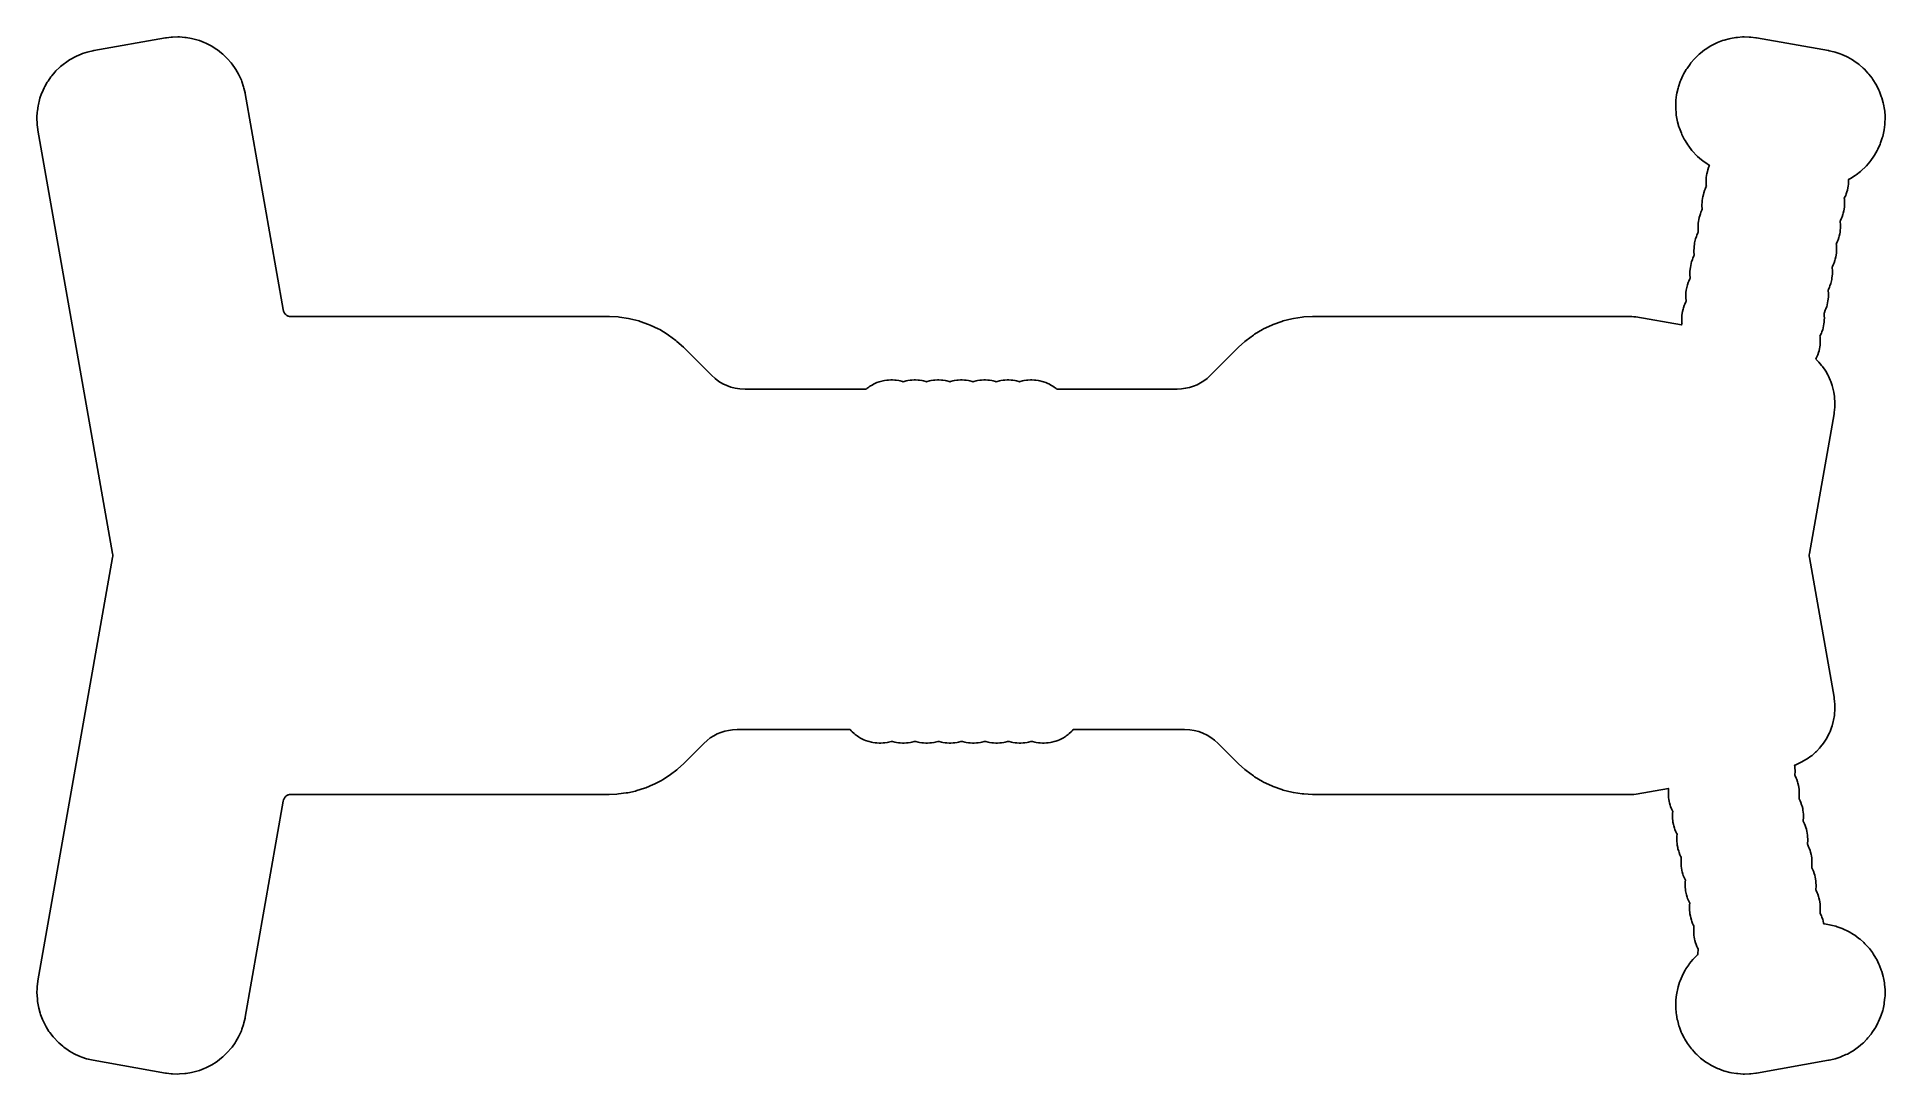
# Model space of a CAD drawing. Header units: metres. Extents: x -2 to 119, y -2 to 66.
import ezdxf

# ---------------------------------------------------------------- set-up
doc = ezdxf.new("R2010")
doc.units = ezdxf.units.M

msp = doc.modelspace()

# ---------------------------------------------------------------- linework, layer by layer
msp.add_lwpolyline([(1.67, -1.11), (1.67, -1.11), (1.34, -1.03), (1.24, -1.01), (0.92, -0.9), (0.82, -0.86), (0.51, -0.72), (0.42, -0.68), (0.12, -0.51), (0.04, -0.45), (-0.24, -0.25), (-0.32, -0.19), (-0.58, 0.03), (-0.65, 0.1), (-0.89, 0.35), (-0.95, 0.43), (-1.16, 0.7), (-1.22, 0.78), (-1.4, 1.07), (-1.45, 1.16), (-1.6, 1.46), (-1.64, 1.56), (-1.77, 1.88), (-1.8, 1.97), (-1.89, 2.3), (-1.91, 2.4), (-1.97, 2.74), (-1.98, 2.84), (-2, 3.18), (-2.01, 3.28), (-2, 3.62), (-1.99, 3.72), (-1.95, 4.04), (-1.94, 4.09), (2.94, 31.75), (2.95, 31.84), (2.95, 31.88), (2.95, 31.92), (2.94, 32.01), (-1.94, 59.68), (-1.95, 59.72), (-1.99, 60.02), (-2, 60.11), (-2.01, 60.44), (-2.01, 60.53), (-1.99, 60.85), (-1.98, 60.95), (-1.93, 61.27), (-1.91, 61.36), (-1.83, 61.67), (-1.81, 61.76), (-1.7, 62.07), (-1.67, 62.15), (-1.53, 62.45), (-1.49, 62.53), (-1.33, 62.81), (-1.28, 62.89), (-1.1, 63.16), (-1.04, 63.23), (-0.83, 63.48), (-0.77, 63.55), (-0.53, 63.77), (-0.46, 63.83), (-0.21, 64.04), (-0.14, 64.09), (0.13, 64.27), (0.21, 64.32), (0.49, 64.48), (0.58, 64.52), (0.88, 64.65), (0.96, 64.68), (1.27, 64.78), (1.36, 64.8), (1.65, 64.87), (1.7, 64.88), (6.4, 65.71), (6.45, 65.71), (6.77, 65.75), (6.86, 65.76), (7.21, 65.77), (7.31, 65.77), (7.65, 65.74), (7.75, 65.73), (8.09, 65.67), (8.18, 65.65), (8.52, 65.56), (8.61, 65.53), (8.93, 65.41), (9.02, 65.37), (9.33, 65.21), (9.42, 65.17), (9.71, 64.98), (9.79, 64.93), (10.06, 64.72), (10.14, 64.65), (10.38, 64.41), (10.45, 64.34), (10.68, 64.08), (10.74, 64), (10.94, 63.72), (10.99, 63.64), (11.16, 63.34), (11.21, 63.25), (11.35, 62.94), (11.38, 62.85), (11.49, 62.52), (11.52, 62.43), (11.59, 62.11), (11.6, 62.07), (14.09, 47.95), (14.11, 47.86), (14.12, 47.81), (14.14, 47.77), (14.16, 47.73), (14.19, 47.7), (14.22, 47.66), (14.25, 47.63), (14.28, 47.6), (14.32, 47.57), (14.36, 47.55), (14.4, 47.53), (14.44, 47.52), (14.49, 47.51), (14.53, 47.5), (14.62, 47.5), (35.36, 47.5), (35.41, 47.5), (35.97, 47.47), (36.07, 47.46), (36.66, 47.37), (36.75, 47.35), (37.32, 47.21), (37.42, 47.18), (37.97, 46.98), (38.07, 46.94), (38.6, 46.69), (38.69, 46.65), (39.19, 46.34), (39.27, 46.29), (39.75, 45.94), (39.82, 45.87), (40.24, 45.5), (40.28, 45.46), (42.07, 43.67), (42.32, 43.44), (42.56, 43.26), (42.81, 43.11), (43.07, 42.99), (43.35, 42.89), (43.63, 42.82), (43.92, 42.78), (44.27, 42.76), (52.18, 42.76), (52.22, 42.79), (52.35, 42.89), (52.43, 42.94), (52.57, 43.02), (52.66, 43.07), (52.8, 43.14), (52.89, 43.18), (53.04, 43.23), (53.13, 43.26), (53.29, 43.3), (53.39, 43.32), (53.54, 43.34), (53.64, 43.35), (53.8, 43.36), (53.9, 43.36), (54.06, 43.35), (54.15, 43.34), (54.31, 43.32), (54.41, 43.3), (54.56, 43.26), (54.61, 43.24), (54.66, 43.26), (54.81, 43.3), (54.91, 43.32), (55.06, 43.34), (55.16, 43.35), (55.32, 43.36), (55.42, 43.36), (55.58, 43.35), (55.68, 43.34), (55.83, 43.32), (55.93, 43.3), (56.08, 43.26), (56.13, 43.24), (56.18, 43.26), (56.33, 43.3), (56.43, 43.32), (56.58, 43.34), (56.68, 43.35), (56.84, 43.36), (56.94, 43.36), (57.1, 43.35), (57.2, 43.34), (57.35, 43.32), (57.45, 43.3), (57.6, 43.26), (57.65, 43.24), (57.7, 43.26), (57.85, 43.3), (57.95, 43.32), (58.1, 43.34), (58.2, 43.35), (58.36, 43.36), (58.46, 43.36), (58.62, 43.35), (58.72, 43.34), (58.87, 43.32), (58.97, 43.3), (59.12, 43.26), (59.17, 43.24), (59.22, 43.26), (59.37, 43.3), (59.47, 43.32), (59.62, 43.34), (59.72, 43.35), (59.88, 43.36), (59.98, 43.36), (60.14, 43.35), (60.24, 43.34), (60.39, 43.32), (60.49, 43.3), (60.64, 43.26), (60.69, 43.24), (60.74, 43.26), (60.89, 43.3), (60.99, 43.32), (61.14, 43.34), (61.24, 43.35), (61.4, 43.36), (61.5, 43.36), (61.66, 43.35), (61.76, 43.34), (61.91, 43.32), (62.01, 43.3), (62.16, 43.26), (62.21, 43.24), (62.26, 43.26), (62.41, 43.3), (62.51, 43.32), (62.66, 43.34), (62.76, 43.35), (62.92, 43.36), (63.02, 43.36), (63.18, 43.35), (63.28, 43.34), (63.43, 43.32), (63.53, 43.3), (63.69, 43.26), (63.78, 43.23), (63.93, 43.18), (64.02, 43.14), (64.16, 43.07), (64.25, 43.02), (64.39, 42.94), (64.47, 42.89), (64.6, 42.79), (64.64, 42.76), (72.5, 42.76), (72.8, 42.77), (73.06, 42.81), (73.32, 42.86), (73.57, 42.94), (73.81, 43.04), (74.04, 43.16), (74.26, 43.3), (74.46, 43.46), (74.69, 43.66), (76.48, 45.46), (76.52, 45.5), (76.94, 45.87), (77.01, 45.94), (77.49, 46.29), (77.57, 46.34), (78.08, 46.65), (78.16, 46.69), (78.7, 46.94), (78.79, 46.98), (79.34, 47.18), (79.44, 47.21), (80.01, 47.35), (80.11, 47.37), (80.69, 47.46), (80.79, 47.47), (81.35, 47.5), (81.4, 47.5), (102.18, 47.5), (102.19, 47.5), (102.19, 47.5), (102.23, 47.5), (102.36, 47.49), (102.49, 47.47), (105.48, 46.95), (105.48, 46.96), (105.51, 47), (105.5, 47.05), (105.49, 47.21), (105.49, 47.31), (105.49, 47.47), (105.5, 47.57), (105.52, 47.72), (105.54, 47.82), (105.57, 47.98), (105.6, 48.07), (105.65, 48.22), (105.68, 48.31), (105.75, 48.46), (105.77, 48.5), (105.77, 48.55), (105.75, 48.71), (105.75, 48.81), (105.76, 48.97), (105.76, 49.07), (105.78, 49.22), (105.8, 49.32), (105.84, 49.48), (105.86, 49.57), (105.91, 49.72), (105.95, 49.81), (106.01, 49.96), (106.04, 50), (106.03, 50.06), (106.02, 50.21), (106.02, 50.31), (106.02, 50.47), (106.03, 50.57), (106.05, 50.73), (106.07, 50.82), (106.1, 50.98), (106.13, 51.07), (106.18, 51.22), (106.21, 51.32), (106.28, 51.46), (106.3, 51.51), (106.3, 51.56), (106.28, 51.71), (106.28, 51.81), (106.29, 51.97), (106.29, 52.07), (106.31, 52.23), (106.33, 52.32), (106.37, 52.48), (106.39, 52.57), (106.44, 52.72), (106.48, 52.82), (106.54, 52.96), (106.57, 53.01), (106.56, 53.06), (106.55, 53.21), (106.55, 53.31), (106.55, 53.47), (106.56, 53.57), (106.58, 53.73), (106.6, 53.83), (106.63, 53.98), (106.66, 54.07), (106.71, 54.22), (106.74, 54.32), (106.81, 54.46), (106.83, 54.51), (106.82, 54.56), (106.81, 54.72), (106.81, 54.81), (106.82, 54.97), (106.82, 55.07), (106.84, 55.23), (106.86, 55.33), (106.9, 55.48), (106.92, 55.58), (106.97, 55.73), (107.01, 55.82), (107.07, 55.96), (107.1, 56.01), (107.09, 56.06), (107.08, 56.22), (107.08, 56.32), (107.08, 56.47), (107.09, 56.57), (107.11, 56.73), (107.12, 56.83), (107.16, 56.98), (107.19, 57.08), (107.24, 57.23), (107.27, 57.32), (107.3, 57.38), (107.22, 57.43), (107.14, 57.48), (106.86, 57.68), (106.78, 57.74), (106.52, 57.96), (106.45, 58.03), (106.21, 58.28), (106.15, 58.36), (105.94, 58.63), (105.88, 58.71), (105.7, 59), (105.65, 59.09), (105.5, 59.39), (105.46, 59.49), (105.33, 59.81), (105.3, 59.9), (105.21, 60.23), (105.19, 60.33), (105.13, 60.67), (105.12, 60.77), (105.1, 61.11), (105.09, 61.21), (105.1, 61.55), (105.11, 61.65), (105.15, 61.99), (105.17, 62.09), (105.25, 62.43), (105.27, 62.52), (105.38, 62.85), (105.42, 62.94), (105.56, 63.25), (105.6, 63.34), (105.77, 63.64), (105.83, 63.72), (106.03, 64), (106.09, 64.08), (106.31, 64.34), (106.38, 64.41), (106.63, 64.65), (106.71, 64.72), (106.98, 64.93), (107.06, 64.98), (107.35, 65.17), (107.44, 65.21), (107.74, 65.37), (107.83, 65.41), (108.16, 65.53), (108.25, 65.56), (108.58, 65.65), (108.68, 65.67), (109.02, 65.73), (109.12, 65.74), (109.46, 65.77), (109.56, 65.77), (109.9, 65.76), (110, 65.75), (110.32, 65.71), (110.37, 65.71), (115.07, 64.88), (115.12, 64.87), (115.43, 64.8), (115.52, 64.77), (115.85, 64.66), (115.94, 64.63), (116.26, 64.49), (116.34, 64.44), (116.64, 64.27), (116.73, 64.22), (117.01, 64.02), (117.08, 63.96), (117.34, 63.73), (117.42, 63.66), (117.65, 63.41), (117.72, 63.34), (117.93, 63.07), (117.98, 62.99), (118.17, 62.69), (118.22, 62.61), (118.37, 62.3), (118.41, 62.21), (118.53, 61.89), (118.56, 61.79), (118.65, 61.46), (118.68, 61.37), (118.73, 61.03), (118.75, 60.93), (118.77, 60.59), (118.77, 60.49), (118.76, 60.14), (118.76, 60.04), (118.71, 59.7), (118.7, 59.6), (118.62, 59.27), (118.59, 59.17), (118.48, 58.85), (118.45, 58.76), (118.31, 58.44), (118.26, 58.35), (118.09, 58.05), (118.04, 57.97), (117.84, 57.69), (117.78, 57.61), (117.55, 57.35), (117.49, 57.28), (117.24, 57.04), (117.16, 56.98), (116.89, 56.77), (116.81, 56.71), (116.52, 56.53), (116.43, 56.48), (116.39, 56.46), (116.39, 56.42), (116.39, 56.26), (116.38, 56.16), (116.36, 56.01), (116.34, 55.91), (116.31, 55.76), (116.28, 55.66), (116.23, 55.51), (116.2, 55.42), (116.13, 55.27), (116.11, 55.23), (116.12, 55.18), (116.13, 55.02), (116.13, 54.92), (116.12, 54.76), (116.12, 54.66), (116.1, 54.51), (116.08, 54.41), (116.04, 54.25), (116.02, 54.16), (115.97, 54.01), (115.93, 53.92), (115.87, 53.77), (115.84, 53.73), (115.85, 53.68), (115.86, 53.52), (115.86, 53.42), (115.86, 53.26), (115.85, 53.16), (115.83, 53.01), (115.82, 52.91), (115.78, 52.75), (115.75, 52.66), (115.7, 52.51), (115.67, 52.42), (115.6, 52.27), (115.58, 52.23), (115.59, 52.17), (115.6, 52.02), (115.6, 51.92), (115.6, 51.76), (115.59, 51.66), (115.57, 51.5), (115.55, 51.41), (115.52, 51.25), (115.49, 51.16), (115.44, 51.01), (115.4, 50.92), (115.34, 50.77), (115.32, 50.73), (115.32, 50.67), (115.33, 50.52), (115.33, 50.42), (115.33, 50.26), (115.32, 50.16), (115.3, 50), (115.29, 49.91), (115.25, 49.75), (115.22, 49.66), (115.17, 49.51), (115.14, 49.41), (115.07, 49.27), (115.05, 49.22), (115.06, 49.17), (115.07, 49.02), (115.07, 48.92), (115.07, 48.76), (115.06, 48.66), (115.04, 48.5), (115.02, 48.41), (114.99, 48.25), (114.96, 48.16), (114.91, 48.01), (114.87, 47.91), (114.81, 47.77), (114.79, 47.72), (114.79, 47.67), (114.8, 47.52), (114.81, 47.42), (114.8, 47.26), (114.79, 47.16), (114.77, 47), (114.76, 46.91), (114.72, 46.75), (114.7, 46.66), (114.65, 46.51), (114.61, 46.41), (114.54, 46.27), (114.52, 46.22), (114.53, 46.17), (114.54, 46.01), (114.54, 45.92), (114.54, 45.76), (114.53, 45.66), (114.51, 45.5), (114.49, 45.4), (114.46, 45.25), (114.43, 45.15), (114.38, 45), (114.34, 44.91), (114.28, 44.77), (114.26, 44.72), (114.26, 44.71), (114.39, 44.58), (114.45, 44.51), (114.63, 44.3), (114.69, 44.23), (114.85, 44), (114.9, 43.92), (115.04, 43.68), (115.08, 43.6), (115.19, 43.35), (115.23, 43.26), (115.32, 43), (115.34, 42.91), (115.41, 42.64), (115.43, 42.55), (115.47, 42.27), (115.48, 42.18), (115.5, 41.9), (115.5, 41.81), (115.49, 41.53), (115.48, 41.44), (115.45, 41.19), (115.44, 41.14), (113.83, 32.01), (113.82, 31.92), (113.82, 31.88), (113.82, 31.84), (113.83, 31.75), (115.44, 22.62), (115.45, 22.57), (115.48, 22.3), (115.49, 22.21), (115.5, 21.91), (115.49, 21.81), (115.47, 21.52), (115.46, 21.42), (115.41, 21.13), (115.39, 21.03), (115.31, 20.75), (115.28, 20.65), (115.18, 20.38), (115.14, 20.29), (115, 20.02), (114.96, 19.94), (114.8, 19.69), (114.74, 19.61), (114.56, 19.37), (114.5, 19.3), (114.29, 19.08), (114.22, 19.02), (114, 18.82), (113.92, 18.76), (113.68, 18.59), (113.6, 18.54), (113.34, 18.39), (113.25, 18.35), (112.98, 18.23), (112.89, 18.19), (112.86, 18.18), (112.88, 18.09), (112.88, 17.99), (112.89, 17.84), (112.89, 17.74), (112.88, 17.58), (112.87, 17.51), (112.89, 17.48), (112.96, 17.33), (113, 17.24), (113.05, 17.09), (113.07, 17), (113.11, 16.85), (113.13, 16.75), (113.15, 16.59), (113.16, 16.49), (113.17, 16.34), (113.17, 16.24), (113.16, 16.08), (113.15, 16.01), (113.17, 15.98), (113.23, 15.84), (113.27, 15.74), (113.32, 15.59), (113.35, 15.5), (113.39, 15.35), (113.41, 15.25), (113.43, 15.09), (113.44, 14.99), (113.44, 14.84), (113.44, 14.74), (113.43, 14.58), (113.42, 14.51), (113.44, 14.48), (113.51, 14.34), (113.55, 14.24), (113.6, 14.1), (113.63, 14), (113.66, 13.85), (113.68, 13.75), (113.7, 13.59), (113.71, 13.5), (113.72, 13.34), (113.72, 13.24), (113.71, 13.08), (113.7, 13.02), (113.72, 12.98), (113.78, 12.84), (113.82, 12.75), (113.87, 12.6), (113.9, 12.5), (113.94, 12.35), (113.96, 12.25), (113.98, 12.1), (113.99, 12), (113.99, 11.84), (113.99, 11.74), (113.98, 11.58), (113.98, 11.52), (113.99, 11.48), (114.06, 11.34), (114.1, 11.25), (114.15, 11.1), (114.18, 11), (114.21, 10.85), (114.23, 10.75), (114.25, 10.6), (114.26, 10.5), (114.27, 10.34), (114.27, 10.24), (114.26, 10.08), (114.25, 10.02), (114.27, 9.98), (114.33, 9.84), (114.37, 9.75), (114.42, 9.6), (114.45, 9.5), (114.49, 9.35), (114.51, 9.25), (114.53, 9.1), (114.54, 9), (114.54, 8.84), (114.54, 8.74), (114.53, 8.58), (114.53, 8.52), (114.54, 8.48), (114.61, 8.34), (114.65, 8.25), (114.7, 8.1), (114.73, 8), (114.76, 7.85), (114.77, 7.81), (114.81, 7.81), (115.14, 7.75), (115.23, 7.73), (115.55, 7.65), (115.65, 7.62), (115.96, 7.51), (116.05, 7.47), (116.35, 7.33), (116.43, 7.28), (116.72, 7.11), (116.8, 7.06), (117.07, 6.86), (117.14, 6.8), (117.39, 6.58), (117.46, 6.51), (117.69, 6.26), (117.75, 6.19), (117.95, 5.93), (118, 5.85), (118.18, 5.56), (118.23, 5.48), (118.37, 5.18), (118.41, 5.09), (118.53, 4.78), (118.56, 4.69), (118.65, 4.37), (118.67, 4.27), (118.73, 3.95), (118.74, 3.85), (118.77, 3.52), (118.77, 3.42), (118.77, 3.09), (118.76, 2.99), (118.72, 2.66), (118.71, 2.57), (118.64, 2.24), (118.62, 2.15), (118.52, 1.83), (118.48, 1.74), (118.35, 1.43), (118.31, 1.34), (118.16, 1.05), (118.11, 0.97), (117.92, 0.69), (117.86, 0.61), (117.65, 0.35), (117.59, 0.28), (117.36, 0.04), (117.29, -0.02), (117.03, -0.23), (116.95, -0.29), (116.68, -0.48), (116.6, -0.53), (116.31, -0.7), (116.22, -0.74), (115.92, -0.87), (115.83, -0.91), (115.51, -1.01), (115.42, -1.04), (115.11, -1.1), (115.07, -1.11), (110.37, -1.94), (110.32, -1.95), (110.01, -1.99), (109.92, -2), (109.58, -2.01), (109.49, -2.01), (109.15, -1.98), (109.06, -1.97), (108.73, -1.92), (108.63, -1.9), (108.31, -1.82), (108.22, -1.79), (107.91, -1.67), (107.82, -1.64), (107.52, -1.49), (107.43, -1.45), (107.15, -1.28), (107.07, -1.22), (106.8, -1.03), (106.72, -0.97), (106.48, -0.74), (106.41, -0.68), (106.18, -0.43), (106.12, -0.36), (105.92, -0.09), (105.86, -0.01), (105.69, 0.27), (105.64, 0.35), (105.49, 0.65), (105.45, 0.74), (105.33, 1.05), (105.3, 1.14), (105.22, 1.47), (105.19, 1.56), (105.14, 1.89), (105.12, 1.98), (105.1, 2.31), (105.09, 2.41), (105.1, 2.74), (105.11, 2.84), (105.14, 3.17), (105.16, 3.27), (105.23, 3.59), (105.25, 3.69), (105.35, 4), (105.38, 4.09), (105.51, 4.4), (105.55, 4.49), (105.71, 4.78), (105.76, 4.87), (105.94, 5.14), (106, 5.22), (106.21, 5.48), (106.28, 5.55), (106.51, 5.79), (106.54, 5.82), (106.54, 5.96), (106.55, 6.05), (106.56, 6.17), (106.52, 6.24), (106.48, 6.33), (106.42, 6.47), (106.39, 6.56), (106.35, 6.71), (106.33, 6.81), (106.3, 6.96), (106.28, 7.05), (106.27, 7.21), (106.27, 7.3), (106.27, 7.46), (106.27, 7.55), (106.28, 7.67), (106.24, 7.74), (106.2, 7.83), (106.15, 7.97), (106.12, 8.06), (106.07, 8.21), (106.05, 8.31), (106.02, 8.46), (106.01, 8.55), (105.99, 8.71), (105.99, 8.8), (105.99, 8.96), (105.99, 9.05), (106.01, 9.17), (105.97, 9.24), (105.93, 9.33), (105.87, 9.47), (105.84, 9.56), (105.8, 9.71), (105.77, 9.8), (105.74, 9.96), (105.73, 10.05), (105.72, 10.2), (105.71, 10.3), (105.71, 10.46), (105.72, 10.55), (105.73, 10.67), (105.69, 10.74), (105.65, 10.83), (105.59, 10.97), (105.56, 11.06), (105.52, 11.21), (105.5, 11.3), (105.47, 11.46), (105.45, 11.55), (105.44, 11.7), (105.44, 11.8), (105.44, 11.95), (105.44, 12.05), (105.45, 12.17), (105.41, 12.24), (105.37, 12.33), (105.32, 12.47), (105.29, 12.56), (105.24, 12.71), (105.22, 12.8), (105.19, 12.95), (105.18, 13.05), (105.16, 13.2), (105.16, 13.3), (105.16, 13.45), (105.16, 13.55), (105.18, 13.67), (105.14, 13.74), (105.1, 13.83), (105.04, 13.97), (105.01, 14.06), (104.97, 14.21), (104.94, 14.3), (104.91, 14.45), (104.9, 14.55), (104.89, 14.7), (104.88, 14.8), (104.88, 14.95), (104.89, 15.05), (104.9, 15.16), (104.86, 15.24), (104.82, 15.33), (104.76, 15.47), (104.73, 15.56), (104.69, 15.71), (104.67, 15.8), (104.64, 15.95), (104.62, 16.05), (104.61, 16.2), (104.61, 16.3), (104.61, 16.45), (104.61, 16.55), (104.62, 16.66), (104.62, 16.66), (102.5, 16.29), (102.36, 16.27), (102.23, 16.27), (81.4, 16.27), (81.35, 16.27), (80.79, 16.3), (80.69, 16.31), (80.11, 16.39), (80.01, 16.41), (79.44, 16.55), (79.34, 16.58), (78.79, 16.78), (78.7, 16.82), (78.16, 17.07), (78.08, 17.12), (77.57, 17.42), (77.49, 17.48), (77.01, 17.83), (76.94, 17.89), (76.52, 18.27), (76.48, 18.3), (75.2, 19.59), (74.94, 19.82), (74.71, 19.99), (74.46, 20.14), (74.19, 20.27), (73.92, 20.37), (73.63, 20.44), (73.34, 20.48), (73, 20.5), (65.72, 20.5), (65.65, 20.42), (65.58, 20.35), (65.46, 20.24), (65.39, 20.18), (65.26, 20.09), (65.18, 20.03), (65.04, 19.95), (64.95, 19.9), (64.81, 19.84), (64.72, 19.8), (64.57, 19.74), (64.48, 19.72), (64.32, 19.68), (64.23, 19.66), (64.07, 19.63), (63.97, 19.63), (63.81, 19.62), (63.71, 19.62), (63.55, 19.63), (63.46, 19.63), (63.3, 19.66), (63.2, 19.68), (63.05, 19.72), (63, 19.73), (62.95, 19.72), (62.8, 19.68), (62.7, 19.66), (62.54, 19.63), (62.45, 19.63), (62.29, 19.62), (62.19, 19.62), (62.03, 19.63), (61.93, 19.63), (61.78, 19.66), (61.68, 19.68), (61.52, 19.72), (61.48, 19.73), (61.43, 19.72), (61.27, 19.68), (61.18, 19.66), (61.02, 19.63), (60.92, 19.63), (60.76, 19.62), (60.66, 19.62), (60.51, 19.63), (60.41, 19.63), (60.25, 19.66), (60.15, 19.68), (60, 19.72), (59.95, 19.73), (59.9, 19.72), (59.75, 19.68), (59.65, 19.66), (59.5, 19.63), (59.4, 19.63), (59.24, 19.62), (59.14, 19.62), (58.98, 19.63), (58.88, 19.63), (58.73, 19.66), (58.63, 19.68), (58.48, 19.72), (58.43, 19.73), (58.38, 19.72), (58.23, 19.68), (58.13, 19.66), (57.97, 19.63), (57.87, 19.63), (57.72, 19.62), (57.62, 19.62), (57.46, 19.63), (57.36, 19.63), (57.2, 19.66), (57.11, 19.68), (56.95, 19.72), (56.9, 19.73), (56.86, 19.72), (56.7, 19.68), (56.61, 19.66), (56.45, 19.63), (56.35, 19.63), (56.19, 19.62), (56.09, 19.62), (55.93, 19.63), (55.84, 19.63), (55.68, 19.66), (55.58, 19.68), (55.43, 19.72), (55.38, 19.73), (55.33, 19.72), (55.18, 19.68), (55.08, 19.66), (54.92, 19.63), (54.83, 19.63), (54.67, 19.62), (54.57, 19.62), (54.41, 19.63), (54.31, 19.63), (54.16, 19.66), (54.06, 19.68), (53.9, 19.72), (53.86, 19.73), (53.81, 19.72), (53.65, 19.68), (53.56, 19.66), (53.4, 19.63), (53.3, 19.63), (53.14, 19.62), (53.04, 19.62), (52.89, 19.63), (52.79, 19.63), (52.63, 19.66), (52.53, 19.68), (52.38, 19.72), (52.29, 19.74), (52.14, 19.8), (52.04, 19.84), (51.9, 19.9), (51.81, 19.95), (51.68, 20.03), (51.6, 20.09), (51.47, 20.18), (51.39, 20.24), (51.27, 20.35), (51.2, 20.42), (51.13, 20.5), (43.76, 20.5), (43.45, 20.49), (43.19, 20.45), (42.94, 20.4), (42.69, 20.32), (42.45, 20.22), (42.22, 20.1), (42, 19.96), (41.79, 19.8), (41.57, 19.59), (40.28, 18.31), (40.25, 18.27), (39.88, 17.94), (39.81, 17.88), (39.39, 17.56), (39.32, 17.51), (38.88, 17.23), (38.8, 17.18), (38.34, 16.94), (38.26, 16.91), (37.78, 16.7), (37.69, 16.67), (37.19, 16.52), (37.11, 16.49), (36.6, 16.38), (36.51, 16.37), (35.99, 16.3), (35.9, 16.29), (35.4, 16.27), (35.36, 16.27), (14.62, 16.27), (14.53, 16.26), (14.49, 16.26), (14.44, 16.25), (14.4, 16.23), (14.36, 16.21), (14.32, 16.19), (14.28, 16.17), (14.25, 16.14), (14.22, 16.1), (14.19, 16.07), (14.16, 16.03), (14.14, 15.99), (14.12, 15.95), (14.11, 15.91), (14.09, 15.82), (11.6, 1.7), (11.59, 1.65), (11.52, 1.34), (11.49, 1.24), (11.38, 0.92), (11.35, 0.82), (11.21, 0.51), (11.16, 0.42), (10.99, 0.12), (10.94, 0.04), (10.74, -0.24), (10.68, -0.32), (10.45, -0.58), (10.38, -0.65), (10.14, -0.89), (10.06, -0.95), (9.79, -1.16), (9.71, -1.22), (9.42, -1.4), (9.33, -1.45), (9.02, -1.6), (8.93, -1.64), (8.61, -1.77), (8.52, -1.8), (8.18, -1.89), (8.09, -1.91), (7.75, -1.97), (7.65, -1.98), (7.31, -2), (7.21, -2.01), (6.86, -2), (6.77, -1.99), (6.45, -1.95), (6.4, -1.94), (1.67, -1.11)], close=True)

doc.saveas('drawing.dxf')
